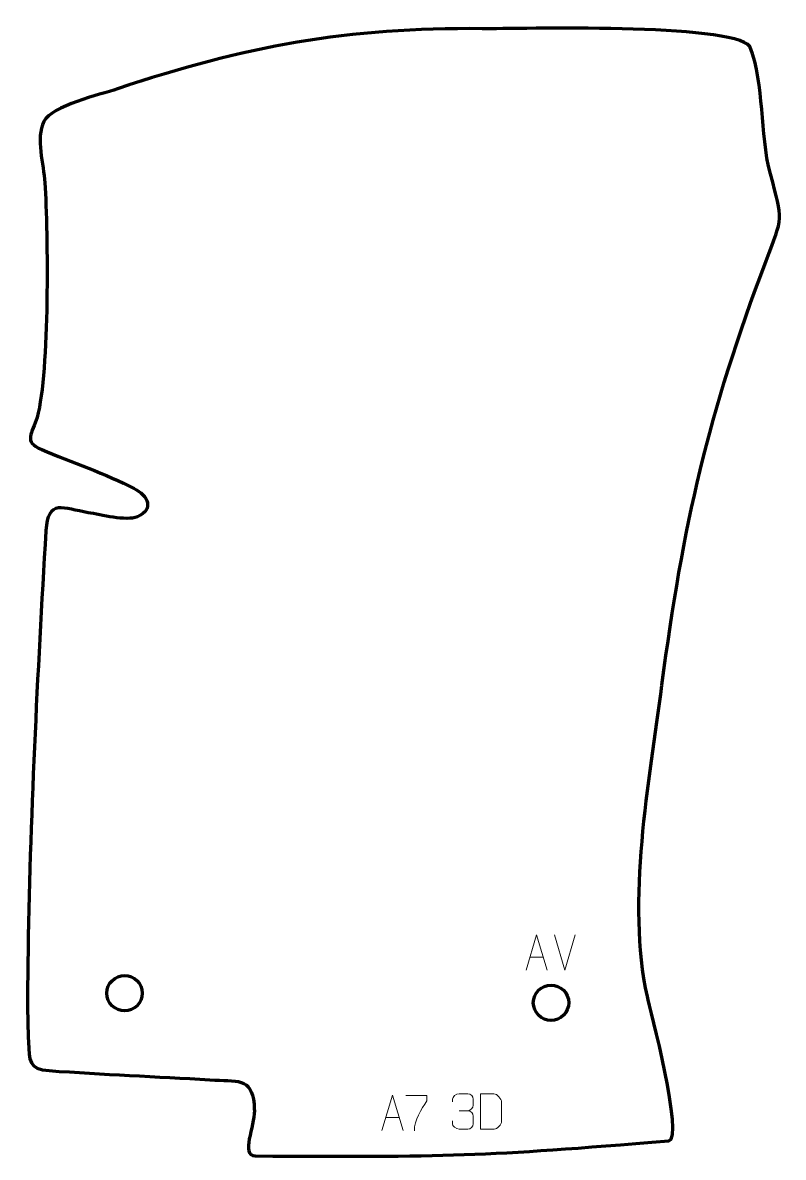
# Model space of a CAD drawing. Header units: millimetres. Extents: x -507 to 30, y 76 to 877.
import ezdxf

# ---------------------------------------------------------------- set-up
doc = ezdxf.new("R2010")
doc.units = ezdxf.units.MM
doc.header["$MEASUREMENT"] = 0
doc.layers.add('layer 2', color=7, linetype='Continuous')

msp = doc.modelspace()

# ---------------------------------------------------------------- linework, layer by layer
at = {"layer": 'layer 2', "color": 142, "lineweight": 200}
for centre in [(-435.3578, 191.8589), (-133.998, 185.1128)]:
    msp.add_ellipse(centre, major_axis=(0, 12.5), ratio=1, dxfattribs=at)
at = {"layer": 'layer 2', "color": 242, "lineweight": 158}
msp.add_open_spline([(-343.0188, 76.9301), (-353.6238, 77.0098), (-343.3809, 98.1371), (-343.6306, 108.7376), (-343.6306, 108.7376), (-343.6718, 110.4848), (-343.762, 112.0878), (-343.9014, 113.5584), (-343.9014, 113.5584), (-345.7229, 132.7685), (-355.9474, 129.419), (-375.0269, 130.6309), (-375.0269, 130.6309), (-412.9389, 132.9758), (-450.6571, 134.4351), (-488.6191, 137.1408), (-488.6191, 137.1408), (-503.3967, 138.194), (-502.6392, 144.2454), (-503.2683, 157.3292), (-503.2683, 157.3292), (-504.1813, 176.3177), (-503.9646, 194.22), (-503.704, 213.1758), (-503.704, 213.1758), (-502.342, 314.7209), (-496.9483, 416.9945), (-491.03, 518.4365), (-491.03, 518.4365), (-489.686, 541.4244), (-478.5748, 534.2656), (-461.0436, 531.2921), (-461.0436, 531.2921), (-451.9789, 529.7546), (-434.5089, 525.2117), (-426.2112, 528.3793), (-426.2112, 528.3793), (-414.1576, 533.9457), (-418.9011, 543.3518), (-428.6968, 548.4724), (-428.6968, 548.4724), (-447.8111, 558.464), (-473.5839, 567.348), (-493.8987, 575.8862), (-493.8987, 575.8862), (-507.3801, 581.5525), (-500.5324, 587.4685), (-497.1336, 598.5995), (-497.1336, 598.5995), (-488.3736, 631.9251), (-489.4844, 728.3223), (-491.7155, 764.2698), (-491.7155, 764.2698), (-492.5244, 777.3013), (-498.2513, 795.6089), (-492.4783, 807.6782), (-492.4783, 807.6782), (-486.5178, 818.7353), (-453.0751, 826.4908), (-440.4667, 830.6656), (-440.4667, 830.6656), (-351.322, 860.6522), (-276.979, 874.2089), (-182.6993, 873.1495), (-182.6993, 873.1495), (-157.9805, 872.9544), (-6.7972, 877.4242), (6.5427, 860.6265), (6.5427, 860.6265), (17.2915, 832.8636), (13.2254, 799.9427), (21.0769, 770.6467), (21.0769, 770.6467), (30.1777, 736.6891), (30.1016, 741.2934), (18.0116, 709.2515), (18.0116, 709.2515), (-23.0645, 600.3884), (-40.5906, 523.5022), (-55.6244, 409.3735), (-55.6244, 409.3735), (-64.4958, 342.0267), (-80.7742, 255.8713), (-65.8655, 189.4704), (-65.8655, 189.4704), (-64.2412, 182.4597), (-39.6265, 88.4852), (-50.7233, 87.5681), (-50.7233, 87.5681), (-181.4157, 76.7673), (-208.4208, 75.9179), (-343.0188, 76.9301)], degree=3, knots=[0, 0, 0, 0, 0.04166667, 0.04166667, 0.04166667, 0.04166667, 0.08333333, 0.08333333, 0.08333333, 0.08333333, 0.125, 0.125, 0.125, 0.125, 0.16666667, 0.16666667, 0.16666667, 0.16666667, 0.20833333, 0.20833333, 0.20833333, 0.20833333, 0.25, 0.25, 0.25, 0.25, 0.29166667, 0.29166667, 0.29166667, 0.29166667, 0.33333333, 0.33333333, 0.33333333, 0.33333333, 0.375, 0.375, 0.375, 0.375, 0.41666667, 0.41666667, 0.41666667, 0.41666667, 0.45833333, 0.45833333, 0.45833333, 0.45833333, 0.5, 0.5, 0.5, 0.5, 0.54166667, 0.54166667, 0.54166667, 0.54166667, 0.58333333, 0.58333333, 0.58333333, 0.58333333, 0.625, 0.625, 0.625, 0.625, 0.66666667, 0.66666667, 0.66666667, 0.66666667, 0.70833333, 0.70833333, 0.70833333, 0.70833333, 0.75, 0.75, 0.75, 0.75, 0.79166667, 0.79166667, 0.79166667, 0.79166667, 0.83333333, 0.83333333, 0.83333333, 0.83333333, 0.875, 0.875, 0.875, 0.875, 0.91666667, 0.91666667, 0.91666667, 0.91666667, 1, 1, 1, 1], dxfattribs=at)
at = {"layer": 'layer 2', "color": 250, "lineweight": 9}
for points, knots in [([(-151.6241, 208.0819), (-151.6241, 208.0819), (-144.2531, 233.0354), (-144.2531, 233.0354), (-144.2531, 233.0354), (-144.2531, 233.0354), (-136.6832, 208.0819), (-136.6832, 208.0819)], [0, 0, 0, 0, 0.33333333, 0.33333333, 0.33333333, 0.33333333, 1, 1, 1, 1]), ([(-203.6976, 115.0863), (-203.6976, 115.0863), (-203.6976, 116.9435), (-203.6976, 116.9435), (-203.6976, 116.9435), (-203.7119, 118.6854), (-201.0474, 120.8035), (-198.9883, 120.7808), (-198.9883, 120.7808), (-196.9242, 120.7808), (-194.8602, 120.7808), (-192.7965, 120.7808), (-192.7965, 120.7808), (-190.602, 120.7896), (-189.0037, 118.9428), (-188.9593, 117.0307), (-188.9593, 117.0307), (-188.9597, 115.5956), (-188.9597, 114.1605), (-188.9593, 112.725), (-188.9593, 112.725), (-189.0079, 111.0715), (-190.6105, 108.8415), (-192.8088, 108.8515), (-192.8088, 108.8515), (-190.6051, 108.8403), (-188.9971, 107.0371), (-188.9431, 104.9776), (-188.9431, 104.9776), (-188.9435, 103.1929), (-188.9435, 101.4082), (-188.9431, 99.6231), (-188.9431, 99.6231), (-188.933, 97.5617), (-190.9879, 95.7986), (-192.8088, 95.8067), (-192.8088, 95.8067), (-194.8741, 95.807), (-196.9393, 95.807), (-199.0049, 95.8067), (-199.0049, 95.8067), (-201.1735, 95.8182), (-203.7045, 98.2184), (-203.7231, 99.6802), (-203.7231, 99.6802), (-203.7231, 99.6802), (-203.7231, 101.5888), (-203.7231, 101.5888)], [0, 0, 0, 0, 0.07692308, 0.07692308, 0.07692308, 0.07692308, 0.15384615, 0.15384615, 0.15384615, 0.15384615, 0.23076923, 0.23076923, 0.23076923, 0.23076923, 0.30769231, 0.30769231, 0.30769231, 0.30769231, 0.38461538, 0.38461538, 0.38461538, 0.38461538, 0.46153846, 0.46153846, 0.46153846, 0.46153846, 0.53846154, 0.53846154, 0.53846154, 0.53846154, 0.61538462, 0.61538462, 0.61538462, 0.61538462, 0.69230769, 0.69230769, 0.69230769, 0.69230769, 0.76923077, 0.76923077, 0.76923077, 0.76923077, 0.84615385, 0.84615385, 0.84615385, 0.84615385, 1, 1, 1, 1]), ([(-183.7254, 95.8452), (-181.3936, 95.8456), (-176.4434, 95.8216), (-174.1119, 95.8213), (-174.1119, 95.8213), (-172.1869, 95.7159), (-168.8683, 99.2575), (-168.8795, 101.2748), (-168.8795, 101.2748), (-168.8799, 107.0449), (-168.8799, 109.2146), (-168.8795, 114.9839), (-168.8795, 114.9839), (-168.8838, 117.122), (-172.2583, 120.7821), (-174.4107, 120.7686), (-174.4107, 120.7686), (-176.7364, 120.7686), (-181.4607, 120.7686), (-183.7868, 120.7686), (-183.7868, 120.7686), (-183.7864, 115.0217), (-183.7251, 101.5925), (-183.7254, 95.8452)], [0, 0, 0, 0, 0.14285714, 0.14285714, 0.14285714, 0.14285714, 0.28571429, 0.28571429, 0.28571429, 0.28571429, 0.42857143, 0.42857143, 0.42857143, 0.42857143, 0.57142857, 0.57142857, 0.57142857, 0.57142857, 0.71428571, 0.71428571, 0.71428571, 0.71428571, 1, 1, 1, 1]), ([(-253.473, 94.7766), (-253.473, 94.7766), (-246.102, 119.7301), (-246.102, 119.7301), (-246.102, 119.7301), (-246.102, 119.7301), (-238.5321, 94.7766), (-238.5321, 94.7766)], [0, 0, 0, 0, 0.33333333, 0.33333333, 0.33333333, 0.33333333, 1, 1, 1, 1]), ([(-236.4883, 119.6346), (-236.4883, 119.6346), (-221.6722, 119.6346), (-221.6722, 119.6346), (-221.6722, 119.6346), (-221.6725, 118.385), (-221.6725, 117.1354), (-221.6722, 115.8856), (-221.6722, 115.8856), (-225.6666, 109.8885), (-230.5818, 102.0549), (-230.5818, 94.6761)], [0, 0, 0, 0, 0.25, 0.25, 0.25, 0.25, 0.5, 0.5, 0.5, 0.5, 1, 1, 1, 1])]:
    msp.add_open_spline(points, degree=3, knots=knots, dxfattribs=at)
for points in [[(-124.2646, 208.0746), (-124.2646, 208.0746), (-131.5864, 233.0282), (-131.5864, 233.0282)], [(-116.9427, 233.0282), (-116.9427, 233.0282), (-124.2645, 208.0746), (-124.2645, 208.0746)], [(-148.9015, 217.3313), (-148.9015, 217.3313), (-139.4058, 217.3313), (-139.4058, 217.3313)], [(-198.9879, 108.8411), (-198.9879, 108.8411), (-192.7915, 108.8411), (-192.7915, 108.8411)], [(-250.7504, 104.026), (-250.7504, 104.026), (-241.2547, 104.026), (-241.2547, 104.026)]]:
    msp.add_open_spline(points, degree=3, dxfattribs=at)

doc.saveas('drawing.dxf')
